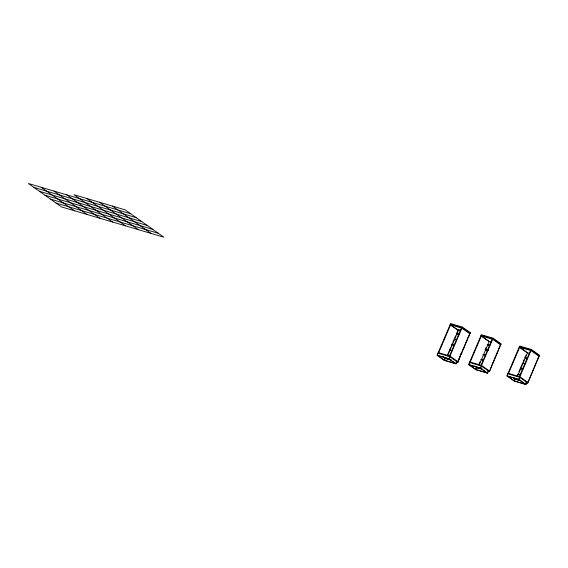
<?xml version="1.0" encoding="UTF-8"?>
<svg xmlns="http://www.w3.org/2000/svg" width="568" height="568" viewBox="0 0 568 568"><rect width="100%" height="100%" fill="white"/><g stroke="black" fill="none" stroke-linecap="round" stroke-linejoin="round"><path stroke-width="0.85" d="M456.999 361.752L456.104 363.839L444.346 360.361L437.097 355.234L450.587 323.597L462.352 327.076L470.51 332.841L470.283 333.38L462.125 327.615L450.36 324.136M444.346 360.361L444.943 358.067L451.666 360.048M447.179 355.639L449.189 350.917M449.451 350.165L450.509 347.694M451.155 346.175L452.178 343.782M452.852 342.206L453.882 339.792M454.535 338.244L455.586 335.794M456.26 334.204L458.142 329.795L460.662 330.541M447.534 355.887L458.426 330.349L450.594 324.811L438.673 352.749L440.101 353.75M449.515 355.951L461.436 328.013M456.104 363.839L448.855 358.713L462.352 327.076M450.041 356.832L449.153 358.919L437.388 355.447L437.985 353.147L449.75 356.626L457.581 362.164L469.956 333.153M456.707 361.539L455.813 363.634L444.055 360.155M457.787 362.441L461.188 353.58L457.787 362.441L456.118 361.951M488.523 371.074L487.635 373.162L475.87 369.683L468.621 364.557L481.352 334.715L493.116 338.187L501.274 343.959L501.047 344.492L492.882 338.727L481.124 335.248M469.509 363.371L468.912 364.77L480.677 368.241L481.565 366.154M470.205 362.072L481.352 335.922L489.19 341.46L479.051 365.231M478.987 364.159L479.995 361.802M486.243 347.14L485.228 349.533L487.749 350.279M481.046 365.274L492.193 339.131M487.635 373.162L480.386 368.036L493.116 338.187M488.231 370.861L487.337 372.956L475.579 369.477L476.467 367.389L482.353 369.122M500.72 344.265L489.36 371.777L492.761 362.916M526.848 382.406L525.961 384.493L514.196 381.014L506.947 375.895L519.677 346.047L531.442 349.526L539.6 355.291L527.686 383.116L526.011 382.619M508.53 373.403L519.684 347.254L527.516 352.792L517.377 376.563M517.256 375.633L517.931 374.049L520.487 374.71M518.946 371.671L520.26 368.596L522.78 369.342M520.636 367.709L521.31 366.126M521.601 365.437L522.588 363.137L525.109 363.875M523.277 361.511L524.349 358.997M526.039 355.036L524.953 357.584L527.473 358.33M519.372 376.605L530.526 350.463M525.961 384.493L518.712 379.374L531.442 349.526M519.897 377.486L519.003 379.58L507.238 376.101L507.842 373.801L519.599 377.28L527.438 382.818M539.046 355.596L527.686 383.116M130.675 213.745L28.4 183.507L61.557 206.937L163.825 237.183L125.152 209.84L74.01 194.725L112.691 222.06M33.924 187.412L136.199 217.658M39.455 191.317L141.723 221.563M44.978 195.222L147.254 225.468M50.502 199.127L152.778 229.373M56.026 203.032L158.302 233.278M519.45 346.586L531.215 350.058L539.373 355.824M519.223 347.119L530.981 350.598L538.819 356.136M468.827 332.344L470.51 332.841M458.198 329.674L460.712 330.42M460.485 330.952L457.964 330.207L450.133 324.676L461.89 328.155L469.729 333.686M491.249 342.071L488.728 341.325L480.897 335.787L492.655 339.266L500.486 344.804M529.575 353.402L527.054 352.657L520.643 348.127M456.551 333.522L459.072 334.268M456.502 333.643L459.363 334.474M456.793 333.849L459.313 334.595M487.316 344.634L489.836 345.379M487.266 344.755L489.786 345.5M524.917 357.67L527.438 358.415M454.208 339.018L456.729 339.763M454.159 339.131L456.679 339.877M454.45 339.344L456.132 339.834M485.178 349.654L488.04 350.484M485.47 349.86L487.99 350.605M522.624 363.044L525.144 363.79M451.865 344.506L454.386 345.252M451.816 344.627L454.336 345.372M483.141 354.425L485.661 355.17M483.091 354.546L485.612 355.291M520.295 368.504L522.816 369.25M449.522 350.002L452.043 350.747M481.053 359.324L483.574 360.069M449.522 350.136L452.021 350.875M481.004 359.438L483.517 360.183M481.295 359.65L482.97 360.147M518.222 374.262L520.778 374.923M438.219 352.607L449.977 356.086L457.808 361.624L457.354 361.489M469.743 361.937L481.501 365.409L489.339 370.947L488.878 370.812M508.069 373.268L519.834 376.747L527.665 382.278L527.203 382.143M437.097 355.234L448.855 358.713M468.621 364.557L480.386 368.036M506.947 375.895L518.712 379.374M520.678 380.461L514.793 378.721L513.905 380.808L525.67 384.287L526.557 382.2L526.096 382.065M445.234 358.273L449.437 359.516M476.758 367.595L480.961 368.838M515.091 378.927L519.287 380.17M446.661 358.933L449.167 359.771M515.637 379.431L519.031 380.333M500.671 344.385L499.371 348.319L499.073 348.113M499.024 348.234L497.284 353.218L496.986 353.012M469.906 333.267L468.607 337.207L468.316 337.001M496.936 353.126L495.197 358.11L494.898 357.904M468.266 337.122L466.264 342.703L465.973 342.49M494.849 358.025L493.102 363.009L492.811 362.796M518.541 379.445L525.208 384.153M465.923 342.611L463.921 348.191L463.63 347.985M513.259 377.443L515.254 378.856L514.367 380.943L507.7 376.236M514.253 378.331L515.673 379.339M463.58 348.106L461.578 353.686L461.287 353.474M489.105 371.486L481.274 365.948L469.516 362.469L469.807 362.675M480.216 368.107L486.882 372.821M474.933 366.111L476.928 367.524L476.041 369.612L469.374 364.905M475.92 366.999L477.347 368.007M448.692 358.784L455.351 363.492M443.402 356.789L445.404 358.202L444.51 360.289L437.85 355.582M112.365 206.063L151.045 233.398M99.578 202.286L138.258 229.621M86.797 198.502L125.478 225.837M66.754 194.845L99.904 218.275M53.967 191.068L87.124 214.498M41.187 187.284L74.337 210.721"/></g></svg>
